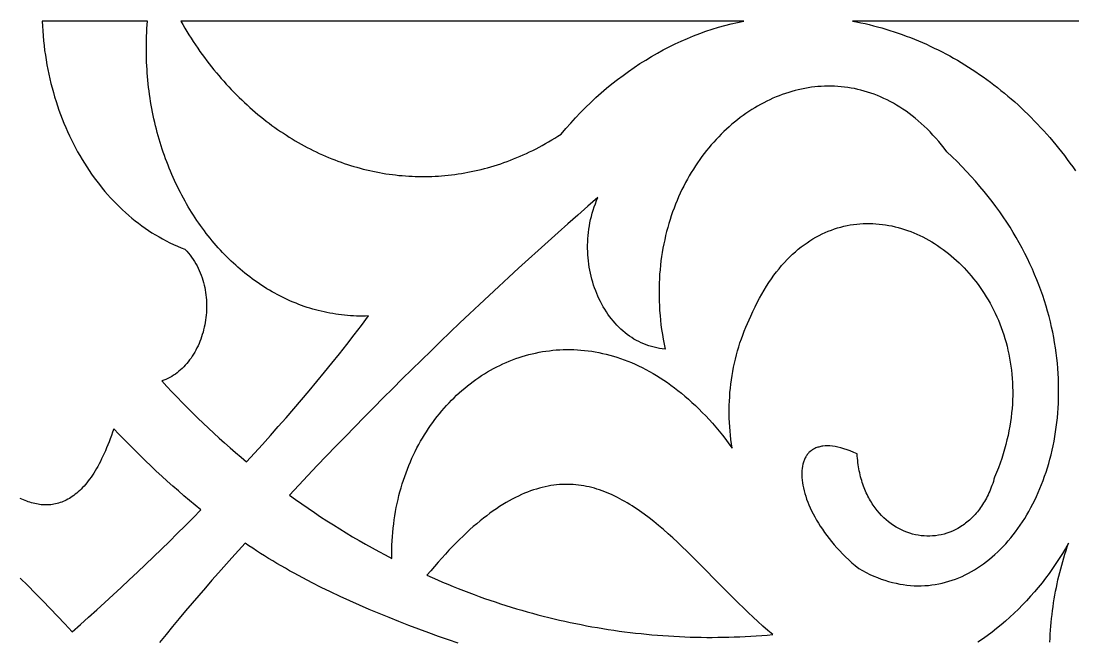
# Model space of a CAD drawing. Extents: x -4950 to -2150, y -1354 to 1346.
# Drawn here: x -3401.8 to -3158.1, y -548.7 to -405.4 of the extents above; entities that cross this region are included whole.
import ezdxf

# ---------------------------------------------------------------- set-up
doc = ezdxf.new("R2010")
doc.units = 0
doc.layers.add('LAYER_1', color=18, linetype='CONTINUOUS')

msp = doc.modelspace()

# ---------------------------------------------------------------- linework, layer by layer
at = {"layer": 'LAYER_1'}
for points in [[(-3349.52, -507.43), (-3347.67, -505.41), (-3345.83, -503.39), (-3344, -501.35), (-3342.18, -499.29), (-3340.38, -497.23), (-3338.58, -495.15), (-3336.79, -493.06), (-3335.02, -490.96), (-3333.26, -488.84), (-3331.51, -486.71), (-3329.77, -484.57), (-3328.04, -482.42), (-3326.32, -480.25), (-3324.62, -478.07), (-3322.93, -475.87), (-3321.26, -473.67), (-3321.96, -473.69), (-3322.67, -473.7), (-3323.37, -473.69), (-3324.07, -473.68), (-3324.76, -473.65), (-3325.46, -473.61), (-3326.15, -473.56), (-3326.84, -473.5), (-3327.52, -473.42), (-3328.21, -473.34), (-3328.89, -473.24), (-3329.56, -473.13), (-3330.24, -473.01), (-3330.91, -472.88), (-3331.58, -472.74), (-3332.24, -472.59), (-3332.91, -472.43), (-3333.56, -472.25), (-3334.22, -472.07), (-3334.87, -471.87), (-3335.52, -471.67), (-3336.17, -471.45), (-3336.81, -471.22), (-3337.45, -470.99), (-3338.08, -470.74), (-3338.71, -470.48), (-3339.34, -470.21), (-3339.96, -469.94), (-3340.58, -469.65), (-3341.19, -469.35), (-3341.8, -469.04), (-3342.41, -468.73), (-3343.01, -468.4), (-3343.61, -468.06), (-3344.21, -467.72), (-3344.8, -467.36), (-3345.38, -467), (-3345.96, -466.63), (-3346.54, -466.24), (-3347.11, -465.85), (-3347.68, -465.45), (-3348.24, -465.04), (-3348.8, -464.62), (-3349.35, -464.2), (-3349.9, -463.76), (-3350.45, -463.32), (-3350.98, -462.86), (-3351.52, -462.4), (-3352.05, -461.93), (-3352.57, -461.46), (-3353.09, -460.97), (-3353.6, -460.48), (-3354.11, -459.98), (-3354.61, -459.47), (-3355.1, -458.95), (-3355.59, -458.42), (-3356.08, -457.89), (-3356.56, -457.35), (-3357.03, -456.8), (-3357.5, -456.25), (-3357.96, -455.68), (-3358.42, -455.11), (-3358.87, -454.54), (-3359.31, -453.95), (-3359.75, -453.36), (-3360.18, -452.76), (-3360.61, -452.16), (-3361.03, -451.54), (-3361.44, -450.92), (-3361.85, -450.3), (-3362.25, -449.67), (-3362.64, -449.03), (-3363.03, -448.38), (-3363.41, -447.73), (-3363.79, -447.08), (-3364.15, -446.41), (-3364.52, -445.74), (-3364.87, -445.07), (-3365.22, -444.38), (-3365.56, -443.7), (-3365.89, -443), (-3366.21, -442.3), (-3366.53, -441.6), (-3366.84, -440.89), (-3367.15, -440.17), (-3367.45, -439.45), (-3367.73, -438.73), (-3368.02, -438), (-3368.29, -437.26), (-3368.56, -436.52), (-3368.82, -435.77), (-3369.07, -435.02), (-3369.31, -434.27), (-3369.55, -433.5), (-3369.78, -432.74), (-3370, -431.97), (-3370.21, -431.19), (-3370.41, -430.42), (-3370.61, -429.63), (-3370.8, -428.85), (-3370.98, -428.05), (-3371.15, -427.26), (-3371.31, -426.46), (-3371.46, -425.66), (-3371.61, -424.85), (-3371.75, -424.04), (-3371.88, -423.22), (-3372, -422.4), (-3372.11, -421.58), (-3372.21, -420.76), (-3372.31, -419.93), (-3372.39, -419.1), (-3372.47, -418.26), (-3372.53, -417.42), (-3372.59, -416.58), (-3372.64, -415.74), (-3372.68, -414.89), (-3372.71, -414.04), (-3372.73, -413.19), (-3372.74, -412.33), (-3372.74, -411.48), (-3372.74, -410.62), (-3372.72, -409.75), (-3372.69, -408.89), (-3372.66, -408.02), (-3372.61, -407.15), (-3372.56, -406.28), (-3372.49, -405.41), (-3396.87, -405.41), (-3396.82, -406.55), (-3396.75, -407.69), (-3396.66, -408.83), (-3396.56, -409.96), (-3396.44, -411.08), (-3396.3, -412.2), (-3396.14, -413.31), (-3395.97, -414.41), (-3395.78, -415.51), (-3395.57, -416.6), (-3395.35, -417.68), (-3395.11, -418.76), (-3394.85, -419.83), (-3394.58, -420.88), (-3394.29, -421.94), (-3393.99, -422.98), (-3393.67, -424.01), (-3393.33, -425.04), (-3392.98, -426.06), (-3392.62, -427.06), (-3392.24, -428.06), (-3391.84, -429.05), (-3391.43, -430.02), (-3391.01, -430.99), (-3390.57, -431.94), (-3390.12, -432.89), (-3389.65, -433.82), (-3389.17, -434.74), (-3388.67, -435.65), (-3388.16, -436.55), (-3387.64, -437.44), (-3387.1, -438.31), (-3386.56, -439.17), (-3385.99, -440.02), (-3385.42, -440.85), (-3384.83, -441.67), (-3384.23, -442.48), (-3383.62, -443.27), (-3382.99, -444.05), (-3382.36, -444.82), (-3381.71, -445.57), (-3381.04, -446.3), (-3380.37, -447.02), (-3379.69, -447.73), (-3378.99, -448.42), (-3378.28, -449.09), (-3377.57, -449.75), (-3376.84, -450.39), (-3376.1, -451.01), (-3375.35, -451.62), (-3374.58, -452.21), (-3373.81, -452.78), (-3373.03, -453.34), (-3372.24, -453.87), (-3371.44, -454.39), (-3370.63, -454.89), (-3369.81, -455.37), (-3368.98, -455.83), (-3368.14, -456.28), (-3367.29, -456.7), (-3366.43, -457.11), (-3365.56, -457.49), (-3364.69, -457.86), (-3363.8, -458.2), (-3363.38, -458.65), (-3362.99, -459.12), (-3362.61, -459.59), (-3362.25, -460.07), (-3361.91, -460.57), (-3361.58, -461.07), (-3361.28, -461.58), (-3361, -462.1), (-3360.73, -462.63), (-3360.48, -463.16), (-3360.25, -463.71), (-3360.03, -464.25), (-3359.84, -464.81), (-3359.66, -465.37), (-3359.5, -465.93), (-3359.35, -466.5), (-3359.22, -467.07), (-3359.11, -467.64), (-3359.02, -468.22), (-3358.94, -468.8), (-3358.88, -469.38), (-3358.83, -469.96), (-3358.8, -470.55), (-3358.79, -471.13), (-3358.79, -471.71), (-3358.8, -472.29), (-3358.83, -472.87), (-3358.88, -473.45), (-3358.94, -474.03), (-3359.02, -474.6), (-3359.11, -475.17), (-3359.21, -475.73), (-3359.33, -476.29), (-3359.47, -476.85), (-3359.61, -477.4), (-3359.78, -477.95), (-3359.95, -478.48), (-3360.14, -479.02), (-3360.34, -479.54), (-3360.55, -480.05), (-3360.78, -480.56), (-3361.02, -481.06), (-3361.27, -481.55), (-3361.54, -482.03), (-3361.81, -482.49), (-3362.1, -482.95), (-3362.4, -483.4), (-3362.72, -483.83), (-3363.04, -484.25), (-3363.38, -484.66), (-3363.72, -485.05), (-3364.08, -485.43), (-3364.45, -485.8), (-3364.83, -486.15), (-3365.22, -486.48), (-3365.62, -486.8), (-3366.03, -487.1), (-3366.45, -487.39), (-3366.88, -487.65), (-3367.32, -487.9), (-3367.78, -488.13), (-3368.23, -488.34), (-3368.7, -488.53), (-3369.18, -488.71), (-3368.01, -489.97), (-3366.83, -491.22), (-3365.64, -492.46), (-3364.44, -493.68), (-3363.24, -494.9), (-3362.03, -496.1), (-3360.81, -497.29), (-3359.58, -498.47), (-3358.35, -499.63), (-3357.11, -500.78), (-3355.86, -501.92), (-3354.61, -503.05), (-3353.34, -504.16), (-3352.08, -505.26), (-3350.8, -506.35)], [(-3364.78, -405.41), (-3364.31, -406.22), (-3363.84, -407.03), (-3363.35, -407.82), (-3362.87, -408.61), (-3362.37, -409.39), (-3361.87, -410.16), (-3361.36, -410.92), (-3360.85, -411.67), (-3360.33, -412.41), (-3359.8, -413.14), (-3359.27, -413.87), (-3358.73, -414.58), (-3358.19, -415.29), (-3357.64, -415.99), (-3357.09, -416.68), (-3356.53, -417.36), (-3355.97, -418.03), (-3355.4, -418.69), (-3354.82, -419.35), (-3354.24, -419.99), (-3353.66, -420.63), (-3353.07, -421.25), (-3352.47, -421.87), (-3351.87, -422.48), (-3351.27, -423.08), (-3350.66, -423.66), (-3350.04, -424.24), (-3349.42, -424.82), (-3348.8, -425.38), (-3348.17, -425.93), (-3347.54, -426.47), (-3346.91, -427.01), (-3346.27, -427.53), (-3345.62, -428.05), (-3344.97, -428.55), (-3344.32, -429.05), (-3343.66, -429.54), (-3343, -430.01), (-3342.34, -430.48), (-3341.67, -430.94), (-3341, -431.39), (-3340.32, -431.83), (-3339.65, -432.26), (-3338.96, -432.68), (-3338.28, -433.09), (-3337.59, -433.49), (-3336.9, -433.88), (-3336.2, -434.26), (-3335.5, -434.64), (-3334.8, -435), (-3334.1, -435.35), (-3333.39, -435.69), (-3332.68, -436.03), (-3331.97, -436.35), (-3331.26, -436.66), (-3330.54, -436.97), (-3329.82, -437.26), (-3329.1, -437.54), (-3328.37, -437.82), (-3327.64, -438.08), (-3326.91, -438.34), (-3326.18, -438.58), (-3325.45, -438.82), (-3324.71, -439.04), (-3323.97, -439.25), (-3323.24, -439.46), (-3322.49, -439.65), (-3321.75, -439.84), (-3321.01, -440.01), (-3320.26, -440.17), (-3319.51, -440.33), (-3318.76, -440.47), (-3318.01, -440.6), (-3317.26, -440.73), (-3316.51, -440.84), (-3315.75, -440.94), (-3315, -441.03), (-3314.24, -441.12), (-3313.48, -441.19), (-3312.73, -441.25), (-3311.97, -441.3), (-3311.21, -441.34), (-3310.45, -441.37), (-3309.68, -441.39), (-3308.92, -441.4), (-3308.16, -441.4), (-3307.4, -441.39), (-3306.64, -441.36), (-3305.87, -441.33), (-3305.11, -441.29), (-3304.35, -441.23), (-3303.58, -441.17), (-3302.82, -441.09), (-3302.06, -441.01), (-3301.29, -440.91), (-3300.53, -440.8), (-3299.77, -440.68), (-3299.01, -440.55), (-3298.25, -440.41), (-3297.49, -440.26), (-3296.72, -440.1), (-3295.97, -439.93), (-3295.21, -439.75), (-3294.45, -439.55), (-3293.69, -439.35), (-3292.94, -439.13), (-3292.18, -438.91), (-3291.43, -438.67), (-3290.67, -438.42), (-3289.92, -438.16), (-3289.17, -437.89), (-3288.42, -437.61), (-3287.68, -437.32), (-3286.93, -437.01), (-3286.19, -436.7), (-3285.44, -436.37), (-3284.7, -436.04), (-3283.96, -435.69), (-3283.23, -435.33), (-3282.49, -434.96), (-3281.76, -434.58), (-3281.03, -434.18), (-3280.3, -433.78), (-3279.57, -433.36), (-3278.85, -432.93), (-3278.13, -432.5), (-3277.41, -432.05), (-3276.69, -431.59), (-3275.59, -430.29), (-3274.46, -429.02), (-3273.33, -427.78), (-3272.17, -426.57), (-3271, -425.4), (-3269.81, -424.24), (-3268.6, -423.12), (-3267.38, -422.03), (-3266.14, -420.97), (-3264.89, -419.94), (-3263.62, -418.95), (-3262.34, -417.98), (-3261.05, -417.04), (-3259.74, -416.13), (-3258.42, -415.26), (-3257.08, -414.42), (-3255.74, -413.61), (-3254.38, -412.83), (-3253.01, -412.08), (-3251.63, -411.37), (-3250.24, -410.69), (-3248.84, -410.04), (-3247.43, -409.42), (-3246, -408.84), (-3244.57, -408.29), (-3243.13, -407.77), (-3241.69, -407.29), (-3240.23, -406.85), (-3238.76, -406.43), (-3237.29, -406.05), (-3235.81, -405.71), (-3234.33, -405.4)], [(-3207.74, -532.13), (-3206.87, -532.62), (-3206, -533.07), (-3205.13, -533.49), (-3204.26, -533.88), (-3203.39, -534.24), (-3202.53, -534.57), (-3201.67, -534.86), (-3200.81, -535.12), (-3199.95, -535.35), (-3199.1, -535.55), (-3198.25, -535.72), (-3197.41, -535.86), (-3196.56, -535.97), (-3195.73, -536.05), (-3194.89, -536.1), (-3194.06, -536.12), (-3193.24, -536.12), (-3192.42, -536.08), (-3191.61, -536.02), (-3190.8, -535.93), (-3190, -535.82), (-3189.2, -535.67), (-3188.41, -535.5), (-3187.63, -535.31), (-3186.86, -535.08), (-3186.09, -534.84), (-3185.32, -534.56), (-3184.57, -534.27), (-3183.82, -533.94), (-3183.08, -533.6), (-3182.35, -533.23), (-3181.63, -532.83), (-3180.92, -532.42), (-3180.21, -531.98), (-3179.51, -531.51), (-3178.83, -531.03), (-3178.15, -530.52), (-3177.48, -530), (-3176.83, -529.45), (-3176.18, -528.88), (-3175.54, -528.29), (-3174.92, -527.67), (-3174.3, -527.04), (-3173.7, -526.39), (-3173.11, -525.72), (-3172.53, -525.04), (-3171.96, -524.33), (-3171.4, -523.6), (-3170.86, -522.86), (-3170.33, -522.1), (-3169.81, -521.32), (-3169.3, -520.53), (-3168.81, -519.72), (-3168.33, -518.89), (-3167.87, -518.04), (-3167.42, -517.18), (-3166.98, -516.31), (-3166.56, -515.42), (-3166.16, -514.52), (-3165.76, -513.6), (-3165.39, -512.67), (-3165.03, -511.72), (-3164.68, -510.76), (-3164.35, -509.79), (-3164.04, -508.8), (-3163.74, -507.81), (-3163.46, -506.8), (-3163.2, -505.78), (-3162.95, -504.74), (-3162.73, -503.7), (-3162.51, -502.65), (-3162.32, -501.58), (-3162.15, -500.51), (-3161.99, -499.42), (-3161.85, -498.33), (-3161.73, -497.23), (-3161.63, -496.12), (-3161.55, -495), (-3161.49, -493.87), (-3161.45, -492.74), (-3161.43, -491.6), (-3161.43, -490.45), (-3161.44, -489.29), (-3161.48, -488.13), (-3161.54, -486.96), (-3161.63, -485.79), (-3161.73, -484.61), (-3161.85, -483.42), (-3162, -482.23), (-3162.17, -481.04), (-3162.36, -479.84), (-3162.57, -478.64), (-3162.81, -477.44), (-3163.07, -476.23), (-3163.35, -475.02), (-3163.66, -473.8), (-3163.99, -472.59), (-3164.34, -471.37), (-3164.72, -470.15), (-3165.13, -468.93), (-3165.55, -467.71), (-3166.01, -466.49), (-3166.48, -465.27), (-3166.99, -464.05), (-3167.51, -462.83), (-3168.07, -461.61), (-3168.65, -460.4), (-3169.26, -459.18), (-3169.89, -457.97), (-3170.55, -456.75), (-3171.24, -455.54), (-3171.95, -454.34), (-3172.7, -453.13), (-3173.47, -451.93), (-3174.27, -450.74), (-3175.09, -449.55), (-3175.95, -448.36), (-3176.83, -447.18), (-3177.74, -446), (-3178.69, -444.83), (-3179.66, -443.66), (-3180.66, -442.5), (-3181.69, -441.35), (-3182.75, -440.2), (-3183.84, -439.06), (-3184.96, -437.93), (-3186.12, -436.81), (-3187.3, -435.69), (-3187.93, -434.86), (-3188.58, -434.05), (-3189.22, -433.27), (-3189.88, -432.51), (-3190.54, -431.78), (-3191.21, -431.07), (-3191.89, -430.38), (-3192.57, -429.72), (-3193.26, -429.09), (-3193.96, -428.48), (-3194.66, -427.89), (-3195.36, -427.32), (-3196.07, -426.78), (-3196.79, -426.27), (-3197.51, -425.77), (-3198.24, -425.3), (-3198.97, -424.85), (-3199.7, -424.43), (-3200.44, -424.02), (-3201.18, -423.64), (-3201.93, -423.29), (-3202.68, -422.95), (-3203.43, -422.64), (-3204.18, -422.35), (-3204.94, -422.08), (-3205.69, -421.83), (-3206.45, -421.6), (-3207.22, -421.39), (-3207.98, -421.21), (-3208.75, -421.04), (-3209.51, -420.9), (-3210.28, -420.78), (-3211.05, -420.68), (-3211.81, -420.59), (-3212.58, -420.53), (-3213.35, -420.49), (-3214.12, -420.47), (-3214.88, -420.47), (-3215.65, -420.48), (-3216.42, -420.52), (-3217.18, -420.58), (-3217.94, -420.65), (-3218.7, -420.74), (-3219.46, -420.86), (-3220.22, -420.99), (-3220.97, -421.14), (-3221.73, -421.3), (-3222.47, -421.49), (-3223.22, -421.69), (-3223.96, -421.92), (-3224.7, -422.15), (-3225.44, -422.41), (-3226.17, -422.69), (-3226.89, -422.98), (-3227.62, -423.28), (-3228.33, -423.61), (-3229.05, -423.95), (-3229.75, -424.31), (-3230.46, -424.69), (-3231.15, -425.08), (-3231.84, -425.48), (-3232.53, -425.91), (-3233.21, -426.35), (-3233.88, -426.8), (-3234.54, -427.27), (-3235.2, -427.76), (-3235.85, -428.26), (-3236.49, -428.77), (-3237.13, -429.3), (-3237.76, -429.85), (-3238.37, -430.41), (-3238.98, -430.98), (-3239.59, -431.57), (-3240.18, -432.17), (-3240.76, -432.79), (-3241.34, -433.42), (-3241.9, -434.06), (-3242.46, -434.72), (-3243, -435.39), (-3243.54, -436.07), (-3244.06, -436.77), (-3244.58, -437.48), (-3245.08, -438.2), (-3245.57, -438.94), (-3246.05, -439.68), (-3246.52, -440.44), (-3246.98, -441.22), (-3247.42, -442), (-3247.85, -442.79), (-3248.27, -443.6), (-3248.68, -444.42), (-3249.07, -445.25), (-3249.45, -446.09), (-3249.82, -446.94), (-3250.17, -447.8), (-3250.51, -448.68), (-3250.84, -449.56), (-3251.15, -450.45), (-3251.44, -451.36), (-3251.72, -452.27), (-3251.99, -453.2), (-3252.24, -454.13), (-3252.48, -455.07), (-3252.69, -456.03), (-3252.9, -456.99), (-3253.08, -457.96), (-3253.25, -458.94), (-3253.41, -459.93), (-3253.54, -460.93), (-3253.66, -461.93), (-3253.76, -462.95), (-3253.85, -463.97), (-3253.91, -465), (-3253.96, -466.04), (-3253.99, -467.09), (-3254, -468.14), (-3254, -469.2), (-3253.97, -470.27), (-3253.92, -471.35), (-3253.86, -472.43), (-3253.77, -473.52), (-3253.67, -474.62), (-3253.54, -475.72), (-3253.39, -476.83), (-3253.23, -477.94), (-3253.04, -479.06), (-3252.83, -480.19), (-3252.6, -481.32), (-3253.25, -481.26), (-3253.89, -481.17), (-3254.53, -481.06), (-3255.15, -480.92), (-3255.77, -480.76), (-3256.37, -480.58), (-3256.97, -480.37), (-3257.55, -480.14), (-3258.13, -479.89), (-3258.7, -479.61), (-3259.25, -479.32), (-3259.8, -479), (-3260.33, -478.67), (-3260.86, -478.31), (-3261.37, -477.94), (-3261.87, -477.54), (-3262.36, -477.13), (-3262.84, -476.7), (-3263.3, -476.26), (-3263.75, -475.79), (-3264.19, -475.31), (-3264.62, -474.82), (-3265.04, -474.31), (-3265.44, -473.78), (-3265.82, -473.24), (-3266.2, -472.69), (-3266.56, -472.12), (-3266.9, -471.55), (-3267.24, -470.95), (-3267.55, -470.35), (-3267.85, -469.74), (-3268.14, -469.11), (-3268.41, -468.47), (-3268.67, -467.83), (-3268.91, -467.17), (-3269.14, -466.51), (-3269.35, -465.84), (-3269.54, -465.15), (-3269.72, -464.47), (-3269.88, -463.77), (-3270.02, -463.07), (-3270.15, -462.36), (-3270.26, -461.65), (-3270.35, -460.93), (-3270.42, -460.21), (-3270.48, -459.48), (-3270.51, -458.75), (-3270.53, -458.02), (-3270.53, -457.28), (-3270.51, -456.54), (-3270.48, -455.8), (-3270.42, -455.06), (-3270.34, -454.32), (-3270.25, -453.58), (-3270.13, -452.84), (-3269.99, -452.1), (-3269.84, -451.36), (-3269.66, -450.62), (-3269.46, -449.88), (-3269.24, -449.15), (-3269, -448.42), (-3268.74, -447.69), (-3268.46, -446.97), (-3268.16, -446.26), (-3270.47, -448.27), (-3272.78, -450.3), (-3275.09, -452.33), (-3277.39, -454.37), (-3279.69, -456.42), (-3281.98, -458.48), (-3284.26, -460.55), (-3286.54, -462.63), (-3288.82, -464.71), (-3291.08, -466.81), (-3293.35, -468.92), (-3295.61, -471.03), (-3297.86, -473.15), (-3300.11, -475.28), (-3302.35, -477.42), (-3304.58, -479.57), (-3306.81, -481.73), (-3309.04, -483.9), (-3311.26, -486.07), (-3313.47, -488.25), (-3315.68, -490.45), (-3317.88, -492.65), (-3320.08, -494.86), (-3322.27, -497.08), (-3324.46, -499.3), (-3326.64, -501.54), (-3328.82, -503.79), (-3330.98, -506.04), (-3333.15, -508.3), (-3335.31, -510.57), (-3337.46, -512.85), (-3339.6, -515.14), (-3338.17, -516.17), (-3336.73, -517.19), (-3335.29, -518.19), (-3333.83, -519.17), (-3332.37, -520.14), (-3330.91, -521.1), (-3329.43, -522.04), (-3327.95, -522.96), (-3326.46, -523.87), (-3324.97, -524.76), (-3323.47, -525.63), (-3321.97, -526.5), (-3320.45, -527.34), (-3318.93, -528.17), (-3317.41, -528.98), (-3315.88, -529.78), (-3315.89, -528.76), (-3315.88, -527.75), (-3315.85, -526.74), (-3315.8, -525.74), (-3315.74, -524.75), (-3315.66, -523.76), (-3315.57, -522.78), (-3315.46, -521.81), (-3315.33, -520.85), (-3315.19, -519.9), (-3315.03, -518.95), (-3314.85, -518.01), (-3314.66, -517.08), (-3314.45, -516.16), (-3314.23, -515.25), (-3314, -514.34), (-3313.74, -513.45), (-3313.48, -512.56), (-3313.2, -511.68), (-3312.9, -510.82), (-3312.6, -509.96), (-3312.27, -509.11), (-3311.94, -508.27), (-3311.59, -507.44), (-3311.23, -506.62), (-3310.85, -505.81), (-3310.46, -505.01), (-3310.06, -504.22), (-3309.65, -503.45), (-3309.22, -502.68), (-3308.78, -501.92), (-3308.33, -501.18), (-3307.87, -500.45), (-3307.4, -499.73), (-3306.91, -499.02), (-3306.41, -498.32), (-3305.91, -497.63), (-3305.39, -496.96), (-3304.86, -496.29), (-3304.32, -495.64), (-3303.77, -495), (-3303.21, -494.38), (-3302.64, -493.77), (-3302.06, -493.17), (-3301.47, -492.58), (-3300.87, -492.01), (-3300.26, -491.45), (-3299.64, -490.9), (-3299.01, -490.37), (-3298.38, -489.85), (-3297.74, -489.35), (-3297.08, -488.86), (-3296.42, -488.38), (-3295.75, -487.92), (-3295.08, -487.47), (-3294.39, -487.04), (-3293.7, -486.62), (-3293, -486.22), (-3292.3, -485.83), (-3291.59, -485.46), (-3290.87, -485.1), (-3290.14, -484.76), (-3289.41, -484.43), (-3288.67, -484.12), (-3287.93, -483.83), (-3287.18, -483.55), (-3286.42, -483.29), (-3285.66, -483.05), (-3284.9, -482.82), (-3284.13, -482.61), (-3283.35, -482.41), (-3282.57, -482.24), (-3281.78, -482.08), (-3280.99, -481.93), (-3280.2, -481.81), (-3279.4, -481.7), (-3278.6, -481.61), (-3277.8, -481.54), (-3276.99, -481.49), (-3276.18, -481.45), (-3275.36, -481.44), (-3274.55, -481.44), (-3273.73, -481.46), (-3272.9, -481.5), (-3272.08, -481.56), (-3271.25, -481.64), (-3270.42, -481.74), (-3269.59, -481.85), (-3268.76, -481.99), (-3267.93, -482.15), (-3267.09, -482.32), (-3266.26, -482.52), (-3265.42, -482.74), (-3264.58, -482.98), (-3263.74, -483.23), (-3262.91, -483.51), (-3262.07, -483.81), (-3261.23, -484.13), (-3260.39, -484.47), (-3259.56, -484.84), (-3258.72, -485.22), (-3257.88, -485.63), (-3257.05, -486.05), (-3256.22, -486.5), (-3255.38, -486.97), (-3254.55, -487.47), (-3253.72, -487.98), (-3252.9, -488.52), (-3252.07, -489.08), (-3251.25, -489.67), (-3250.43, -490.28), (-3249.61, -490.91), (-3248.8, -491.56), (-3247.99, -492.24), (-3247.18, -492.94), (-3246.37, -493.66), (-3245.57, -494.41), (-3244.77, -495.18), (-3243.98, -495.98), (-3243.19, -496.8), (-3242.4, -497.64), (-3241.62, -498.51), (-3240.85, -499.41), (-3240.08, -500.32), (-3239.31, -501.27), (-3238.55, -502.24), (-3237.79, -503.23), (-3237.04, -504.25), (-3237.2, -503.27), (-3237.33, -502.28), (-3237.45, -501.29), (-3237.54, -500.3), (-3237.62, -499.31), (-3237.68, -498.31), (-3237.72, -497.32), (-3237.74, -496.33), (-3237.74, -495.34), (-3237.72, -494.35), (-3237.69, -493.36), (-3237.63, -492.37), (-3237.56, -491.39), (-3237.47, -490.4), (-3237.35, -489.43), (-3237.23, -488.45), (-3237.08, -487.48), (-3236.91, -486.51), (-3236.73, -485.55), (-3236.53, -484.6), (-3236.31, -483.65), (-3236.07, -482.7), (-3235.81, -481.76), (-3235.54, -480.83), (-3235.25, -479.91), (-3234.93, -478.99), (-3234.61, -478.08), (-3234.26, -477.18), (-3233.9, -476.29), (-3233.52, -475.41), (-3233.12, -474.54), (-3232.7, -473.68), (-3232.23, -472.6), (-3231.74, -471.56), (-3231.23, -470.54), (-3230.72, -469.56), (-3230.19, -468.6), (-3229.65, -467.67), (-3229.11, -466.78), (-3228.54, -465.91), (-3227.97, -465.07), (-3227.39, -464.26), (-3226.8, -463.48), (-3226.2, -462.72), (-3225.59, -462), (-3224.97, -461.3), (-3224.34, -460.63), (-3223.7, -459.99), (-3223.06, -459.38), (-3222.41, -458.79), (-3221.74, -458.23), (-3221.08, -457.69), (-3220.4, -457.18), (-3219.72, -456.7), (-3219.04, -456.25), (-3218.34, -455.82), (-3217.64, -455.41), (-3216.94, -455.04), (-3216.23, -454.68), (-3215.52, -454.35), (-3214.8, -454.05), (-3214.08, -453.77), (-3213.35, -453.52), (-3212.63, -453.28), (-3211.89, -453.08), (-3211.16, -452.89), (-3210.42, -452.73), (-3209.69, -452.6), (-3208.95, -452.48), (-3208.21, -452.39), (-3207.46, -452.33), (-3206.72, -452.28), (-3205.98, -452.26), (-3205.23, -452.25), (-3204.49, -452.27), (-3203.75, -452.32), (-3203, -452.38), (-3202.26, -452.46), (-3201.53, -452.57), (-3200.79, -452.69), (-3200.05, -452.84), (-3199.32, -453.01), (-3198.59, -453.19), (-3197.86, -453.4), (-3197.14, -453.63), (-3196.42, -453.87), (-3195.71, -454.14), (-3194.99, -454.42), (-3194.29, -454.72), (-3193.59, -455.04), (-3192.89, -455.38), (-3192.2, -455.74), (-3191.52, -456.12), (-3190.84, -456.51), (-3190.17, -456.92), (-3189.51, -457.35), (-3188.85, -457.79), (-3188.2, -458.26), (-3187.56, -458.73), (-3186.93, -459.23), (-3186.3, -459.74), (-3185.69, -460.27), (-3185.08, -460.81), (-3184.48, -461.37), (-3183.9, -461.94), (-3183.32, -462.53), (-3182.75, -463.14), (-3182.2, -463.76), (-3181.66, -464.39), (-3181.12, -465.04), (-3180.6, -465.7), (-3180.09, -466.38), (-3179.6, -467.07), (-3179.12, -467.77), (-3178.65, -468.49), (-3178.19, -469.22), (-3177.75, -469.96), (-3177.32, -470.71), (-3176.9, -471.48), (-3176.5, -472.26), (-3176.12, -473.05), (-3175.75, -473.85), (-3175.4, -474.67), (-3175.06, -475.49), (-3174.74, -476.33), (-3174.43, -477.18), (-3174.14, -478.04), (-3173.87, -478.91), (-3173.62, -479.79), (-3173.39, -480.68), (-3173.17, -481.58), (-3172.97, -482.49), (-3172.79, -483.4), (-3172.63, -484.33), (-3172.49, -485.27), (-3172.37, -486.22), (-3172.27, -487.17), (-3172.19, -488.13), (-3172.13, -489.1), (-3172.09, -490.08), (-3172.08, -491.07), (-3172.08, -492.06), (-3172.11, -493.06), (-3172.16, -494.07), (-3172.23, -495.09), (-3172.33, -496.11), (-3172.45, -497.14), (-3172.59, -498.17), (-3172.76, -499.21), (-3172.95, -500.26), (-3173.16, -501.31), (-3173.4, -502.37), (-3173.67, -503.43), (-3173.96, -504.5), (-3174.28, -505.57), (-3174.62, -506.65), (-3174.99, -507.73), (-3175.39, -508.81), (-3175.82, -509.9), (-3176.27, -511), (-3176.41, -511.48), (-3176.56, -511.96), (-3176.71, -512.43), (-3176.88, -512.88), (-3177.04, -513.33), (-3177.22, -513.77), (-3177.4, -514.2), (-3177.59, -514.62), (-3177.78, -515.04), (-3177.98, -515.44), (-3178.18, -515.83), (-3178.39, -516.22), (-3178.61, -516.6), (-3178.83, -516.96), (-3179.05, -517.32), (-3179.28, -517.67), (-3179.52, -518.01), (-3179.76, -518.35), (-3180.01, -518.67), (-3180.26, -518.98), (-3180.51, -519.29), (-3180.77, -519.59), (-3181.03, -519.88), (-3181.3, -520.16), (-3181.57, -520.43), (-3181.85, -520.69), (-3182.12, -520.94), (-3182.41, -521.19), (-3182.69, -521.42), (-3182.98, -521.65), (-3183.27, -521.87), (-3183.57, -522.08), (-3183.87, -522.28), (-3184.17, -522.48), (-3184.78, -522.84), (-3185.4, -523.17), (-3186.03, -523.46), (-3186.67, -523.72), (-3187.32, -523.95), (-3187.97, -524.14), (-3188.62, -524.31), (-3189.29, -524.43), (-3189.95, -524.53), (-3190.62, -524.59), (-3191.29, -524.62), (-3191.96, -524.62), (-3192.62, -524.59), (-3193.29, -524.53), (-3193.96, -524.43), (-3194.62, -524.3), (-3195.27, -524.14), (-3195.92, -523.95), (-3196.57, -523.73), (-3197.21, -523.48), (-3197.83, -523.19), (-3198.45, -522.88), (-3199.06, -522.54), (-3199.66, -522.16), (-3200.25, -521.76), (-3200.82, -521.32), (-3201.38, -520.86), (-3201.92, -520.37), (-3202.45, -519.84), (-3202.96, -519.29), (-3203.46, -518.71), (-3203.7, -518.41), (-3203.93, -518.1), (-3204.16, -517.79), (-3204.38, -517.46), (-3204.6, -517.13), (-3204.82, -516.8), (-3205.02, -516.45), (-3205.23, -516.1), (-3205.42, -515.74), (-3205.62, -515.38), (-3205.8, -515), (-3205.98, -514.63), (-3206.15, -514.24), (-3206.32, -513.85), (-3206.48, -513.45), (-3206.63, -513.04), (-3206.78, -512.62), (-3206.92, -512.2), (-3207.05, -511.78), (-3207.18, -511.34), (-3207.3, -510.9), (-3207.41, -510.45), (-3207.52, -510), (-3207.61, -509.54), (-3207.7, -509.07), (-3207.78, -508.59), (-3207.86, -508.11), (-3207.92, -507.62), (-3207.98, -507.13), (-3208.03, -506.62), (-3208.07, -506.12), (-3208.1, -505.6), (-3208.91, -505.24), (-3209.69, -504.92), (-3210.45, -504.64), (-3211.18, -504.39), (-3211.88, -504.19), (-3212.56, -504.03), (-3213.21, -503.9), (-3213.83, -503.81), (-3214.43, -503.76), (-3215, -503.74), (-3215.54, -503.76), (-3216.06, -503.8), (-3216.31, -503.84), (-3216.55, -503.89), (-3216.78, -503.94), (-3217.01, -504), (-3217.24, -504.07), (-3217.45, -504.14), (-3217.66, -504.22), (-3217.87, -504.32), (-3218.06, -504.41), (-3218.25, -504.52), (-3218.44, -504.63), (-3218.61, -504.75), (-3218.78, -504.88), (-3218.95, -505.01), (-3219.1, -505.15), (-3219.26, -505.3), (-3219.4, -505.45), (-3219.54, -505.61), (-3219.67, -505.77), (-3219.79, -505.95), (-3219.91, -506.12), (-3220.03, -506.31), (-3220.13, -506.5), (-3220.23, -506.69), (-3220.32, -506.89), (-3220.41, -507.1), (-3220.49, -507.31), (-3220.56, -507.53), (-3220.69, -507.98), (-3220.79, -508.45), (-3220.87, -508.94), (-3220.92, -509.45), (-3220.95, -509.98), (-3220.95, -510.53), (-3220.92, -511.09), (-3220.87, -511.67), (-3220.79, -512.26), (-3220.69, -512.86), (-3220.57, -513.48), (-3220.41, -514.11), (-3220.24, -514.75), (-3220.03, -515.4), (-3219.81, -516.07), (-3219.55, -516.74), (-3219.28, -517.42), (-3218.97, -518.1), (-3218.65, -518.8), (-3218.29, -519.5), (-3217.92, -520.2), (-3217.52, -520.91), (-3217.09, -521.62), (-3216.64, -522.33), (-3216.16, -523.05), (-3215.66, -523.76), (-3215.13, -524.48), (-3214.58, -525.2), (-3214.01, -525.91), (-3213.41, -526.62), (-3212.79, -527.33), (-3212.14, -528.03), (-3211.47, -528.73), (-3210.77, -529.43), (-3210.05, -530.11), (-3209.3, -530.79), (-3208.53, -531.46)], [(-3307.74, -533.69), (-3306.54, -534.23), (-3305.34, -534.75), (-3304.13, -535.27), (-3302.92, -535.77), (-3301.71, -536.27), (-3300.5, -536.75), (-3299.28, -537.23), (-3298.06, -537.69), (-3296.84, -538.15), (-3295.62, -538.59), (-3294.39, -539.03), (-3293.17, -539.45), (-3291.94, -539.87), (-3290.71, -540.27), (-3289.48, -540.67), (-3288.24, -541.05), (-3287, -541.42), (-3285.77, -541.79), (-3284.53, -542.14), (-3283.29, -542.48), (-3282.04, -542.82), (-3280.8, -543.14), (-3279.55, -543.45), (-3278.31, -543.76), (-3277.06, -544.05), (-3275.81, -544.33), (-3274.55, -544.6), (-3273.3, -544.86), (-3272.05, -545.12), (-3270.79, -545.36), (-3269.53, -545.59), (-3268.28, -545.81), (-3267.02, -546.02), (-3265.76, -546.22), (-3264.5, -546.41), (-3263.23, -546.59), (-3261.97, -546.76), (-3260.71, -546.92), (-3259.44, -547.07), (-3258.17, -547.2), (-3256.91, -547.33), (-3255.64, -547.45), (-3254.37, -547.56), (-3253.1, -547.65), (-3251.83, -547.74), (-3250.56, -547.82), (-3249.29, -547.88), (-3248.02, -547.94), (-3246.75, -547.98), (-3245.48, -548.02), (-3244.2, -548.04), (-3242.93, -548.06), (-3241.66, -548.06), (-3240.38, -548.05), (-3239.11, -548.04), (-3237.83, -548.01), (-3236.56, -547.97), (-3235.29, -547.92), (-3234.01, -547.86), (-3232.74, -547.79), (-3231.46, -547.72), (-3230.19, -547.62), (-3228.91, -547.52), (-3227.64, -547.41), (-3228.79, -546.44), (-3229.94, -545.44), (-3231.08, -544.42), (-3232.21, -543.38), (-3233.33, -542.33), (-3234.45, -541.26), (-3235.56, -540.18), (-3236.67, -539.09), (-3238.86, -536.88), (-3241.05, -534.67), (-3243.22, -532.46), (-3245.39, -530.28), (-3246.47, -529.2), (-3247.55, -528.14), (-3248.64, -527.09), (-3249.72, -526.06), (-3250.81, -525.05), (-3251.9, -524.07), (-3252.99, -523.11), (-3254.09, -522.17), (-3255.19, -521.27), (-3256.3, -520.4), (-3257.41, -519.56), (-3257.97, -519.15), (-3258.53, -518.76), (-3259.09, -518.37), (-3259.66, -517.99), (-3260.22, -517.63), (-3260.79, -517.27), (-3261.36, -516.93), (-3261.93, -516.59), (-3262.5, -516.27), (-3263.08, -515.96), (-3263.65, -515.66), (-3264.23, -515.37), (-3264.82, -515.1), (-3265.4, -514.84), (-3265.99, -514.59), (-3266.58, -514.36), (-3267.17, -514.14), (-3267.77, -513.93), (-3268.37, -513.74), (-3268.97, -513.56), (-3269.57, -513.4), (-3270.18, -513.25), (-3270.79, -513.12), (-3271.4, -513), (-3272.02, -512.9), (-3272.64, -512.82), (-3273.26, -512.75), (-3273.89, -512.7), (-3274.52, -512.67), (-3275.15, -512.65), (-3275.79, -512.65), (-3276.43, -512.68), (-3277.08, -512.71), (-3277.73, -512.77), (-3278.38, -512.85), (-3279.04, -512.94), (-3279.7, -513.06), (-3280.37, -513.19), (-3281.04, -513.35), (-3281.71, -513.52), (-3282.39, -513.72), (-3283.07, -513.94), (-3283.76, -514.18), (-3284.45, -514.44), (-3285.15, -514.72), (-3285.85, -515.02), (-3286.56, -515.35), (-3287.27, -515.7), (-3287.99, -516.07), (-3288.71, -516.46), (-3289.44, -516.88), (-3290.17, -517.33), (-3290.91, -517.79), (-3291.65, -518.28), (-3292.4, -518.8), (-3293.15, -519.34), (-3293.91, -519.91), (-3294.68, -520.5), (-3295.45, -521.12), (-3296.22, -521.76), (-3297.01, -522.43), (-3297.8, -523.13), (-3298.59, -523.86), (-3299.39, -524.61), (-3300.2, -525.39), (-3301.01, -526.19), (-3301.83, -527.03), (-3302.65, -527.89), (-3303.49, -528.79), (-3304.32, -529.71), (-3305.17, -530.66), (-3306.02, -531.64), (-3306.88, -532.65)]]:
    msp.add_lwpolyline(points, close=True, dxfattribs=at)
for points in [[(-3153.45, -405.41), (-3209.2, -405.4), (-3208.22, -405.59), (-3207.24, -405.79), (-3206.27, -406), (-3205.3, -406.23), (-3204.33, -406.47), (-3203.37, -406.73), (-3202.41, -406.99), (-3201.45, -407.28), (-3200.5, -407.57), (-3199.54, -407.88), (-3198.6, -408.19), (-3197.65, -408.53), (-3196.72, -408.87), (-3195.78, -409.23), (-3194.85, -409.6), (-3193.92, -409.98), (-3193, -410.38), (-3192.08, -410.78), (-3191.17, -411.2), (-3190.26, -411.64), (-3189.35, -412.08), (-3188.45, -412.54), (-3187.56, -413.01), (-3186.67, -413.49), (-3185.78, -413.98), (-3184.9, -414.49), (-3184.03, -415), (-3183.16, -415.53), (-3182.29, -416.07), (-3181.44, -416.62), (-3180.58, -417.19), (-3179.74, -417.76), (-3178.9, -418.35), (-3178.06, -418.94), (-3177.23, -419.55), (-3176.41, -420.17), (-3175.6, -420.81), (-3174.79, -421.45), (-3173.98, -422.1), (-3173.19, -422.77), (-3172.4, -423.44), (-3171.62, -424.13), (-3170.84, -424.83), (-3170.07, -425.54), (-3169.31, -426.25), (-3168.56, -426.98), (-3167.81, -427.72), (-3167.07, -428.48), (-3166.34, -429.24), (-3165.61, -430.01), (-3164.9, -430.79), (-3164.19, -431.58), (-3163.49, -432.38), (-3162.8, -433.2), (-3162.11, -434.02), (-3161.44, -434.85), (-3160.77, -435.7), (-3160.11, -436.55), (-3159.46, -437.41), (-3158.82, -438.28), (-3158.18, -439.16), (-3157.56, -440.06)], [(-3402, -534.34), (-3400.23, -536.08), (-3398.47, -537.83), (-3396.72, -539.59), (-3394.99, -541.37), (-3393.29, -543.15), (-3391.6, -544.94), (-3389.93, -546.75), (-3388.03, -545.07), (-3386.13, -543.37), (-3384.23, -541.67), (-3382.34, -539.96), (-3380.46, -538.23), (-3378.58, -536.5), (-3376.7, -534.75), (-3374.83, -533), (-3372.97, -531.23), (-3371.11, -529.45), (-3369.25, -527.66), (-3367.41, -525.86), (-3365.57, -524.05), (-3363.73, -522.22), (-3361.91, -520.39), (-3360.09, -518.54), (-3361.41, -517.47), (-3362.72, -516.38), (-3364.03, -515.27), (-3365.32, -514.16), (-3366.62, -513.03), (-3367.9, -511.89), (-3369.17, -510.73), (-3370.44, -509.56), (-3371.7, -508.38), (-3372.96, -507.19), (-3374.2, -505.98), (-3375.44, -504.76), (-3376.66, -503.53), (-3377.89, -502.28), (-3379.1, -501.03), (-3380.3, -499.76), (-3380.57, -500.55), (-3380.83, -501.32), (-3381.11, -502.07), (-3381.38, -502.8), (-3381.66, -503.51), (-3381.94, -504.19), (-3382.23, -504.86), (-3382.51, -505.51), (-3382.8, -506.14), (-3383.1, -506.76), (-3383.4, -507.35), (-3383.7, -507.92), (-3384, -508.48), (-3384.31, -509.01), (-3384.61, -509.53), (-3384.93, -510.03), (-3385.24, -510.51), (-3385.56, -510.97), (-3385.88, -511.42), (-3386.2, -511.85), (-3386.52, -512.26), (-3386.85, -512.65), (-3387.18, -513.03), (-3387.51, -513.39), (-3387.84, -513.73), (-3388.18, -514.06), (-3388.52, -514.37), (-3388.85, -514.66), (-3389.2, -514.94), (-3389.54, -515.2), (-3389.89, -515.45), (-3390.23, -515.68), (-3390.58, -515.9), (-3390.93, -516.1), (-3391.29, -516.28), (-3391.64, -516.45), (-3391.99, -516.61), (-3392.35, -516.75), (-3392.71, -516.88), (-3393.07, -516.99), (-3393.43, -517.09), (-3393.79, -517.17), (-3394.16, -517.25), (-3394.52, -517.3), (-3394.89, -517.35), (-3395.25, -517.38), (-3395.62, -517.4), (-3395.99, -517.4), (-3396.36, -517.4), (-3396.73, -517.38), (-3397.1, -517.35), (-3397.47, -517.3), (-3397.84, -517.25), (-3398.22, -517.18), (-3398.59, -517.1), (-3398.96, -517.01), (-3399.34, -516.9), (-3399.71, -516.79), (-3400.09, -516.67), (-3400.46, -516.53), (-3400.84, -516.39), (-3401.21, -516.23), (-3401.59, -516.06), (-3401.96, -515.89)], [(-3300.5, -549.38), (-3302.77, -548.62), (-3305.05, -547.83), (-3307.34, -547.01), (-3309.63, -546.17), (-3311.94, -545.3), (-3314.24, -544.41), (-3316.54, -543.49), (-3318.83, -542.55), (-3321.11, -541.59), (-3323.38, -540.61), (-3325.63, -539.61), (-3327.86, -538.59), (-3330.06, -537.55), (-3332.23, -536.49), (-3334.37, -535.41), (-3336.47, -534.32), (-3338.53, -533.21), (-3339.55, -532.65), (-3340.55, -532.08), (-3341.54, -531.51), (-3342.52, -530.94), (-3343.48, -530.37), (-3344.44, -529.79), (-3345.37, -529.21), (-3346.3, -528.62), (-3347.21, -528.04), (-3348.1, -527.45), (-3348.98, -526.85), (-3349.84, -526.26), (-3352.93, -529.68), (-3356, -533.13), (-3357.54, -534.86), (-3359.07, -536.61), (-3360.59, -538.37), (-3362.12, -540.14), (-3363.64, -541.93), (-3365.15, -543.73), (-3366.67, -545.54), (-3368.18, -547.37), (-3369.68, -549.22)], [(-3163.45, -549.21), (-3163.41, -548.28), (-3163.36, -547.35), (-3163.3, -546.42), (-3163.23, -545.5), (-3163.15, -544.59), (-3163.06, -543.67), (-3162.96, -542.77), (-3162.85, -541.86), (-3162.72, -540.96), (-3162.59, -540.07), (-3162.45, -539.17), (-3162.3, -538.29), (-3162.14, -537.4), (-3161.97, -536.52), (-3161.79, -535.65), (-3161.6, -534.78), (-3161.4, -533.91), (-3161.18, -533.05), (-3160.96, -532.19), (-3160.73, -531.33), (-3160.49, -530.48), (-3160.24, -529.64), (-3159.98, -528.79), (-3159.71, -527.96), (-3159.43, -527.12), (-3159.14, -526.29), (-3159.84, -527.49), (-3160.56, -528.67), (-3161.29, -529.84), (-3162.05, -530.99), (-3162.83, -532.13), (-3163.63, -533.25), (-3164.45, -534.35), (-3165.29, -535.43), (-3166.15, -536.49), (-3167.03, -537.54), (-3167.93, -538.56), (-3168.85, -539.57), (-3169.78, -540.56), (-3170.74, -541.52), (-3171.72, -542.47), (-3172.71, -543.39), (-3173.72, -544.29), (-3174.75, -545.17), (-3175.8, -546.02), (-3176.87, -546.86), (-3177.96, -547.67), (-3179.06, -548.45), (-3180.19, -549.21)]]:
    msp.add_lwpolyline(points, dxfattribs=at)

doc.saveas('drawing.dxf')
